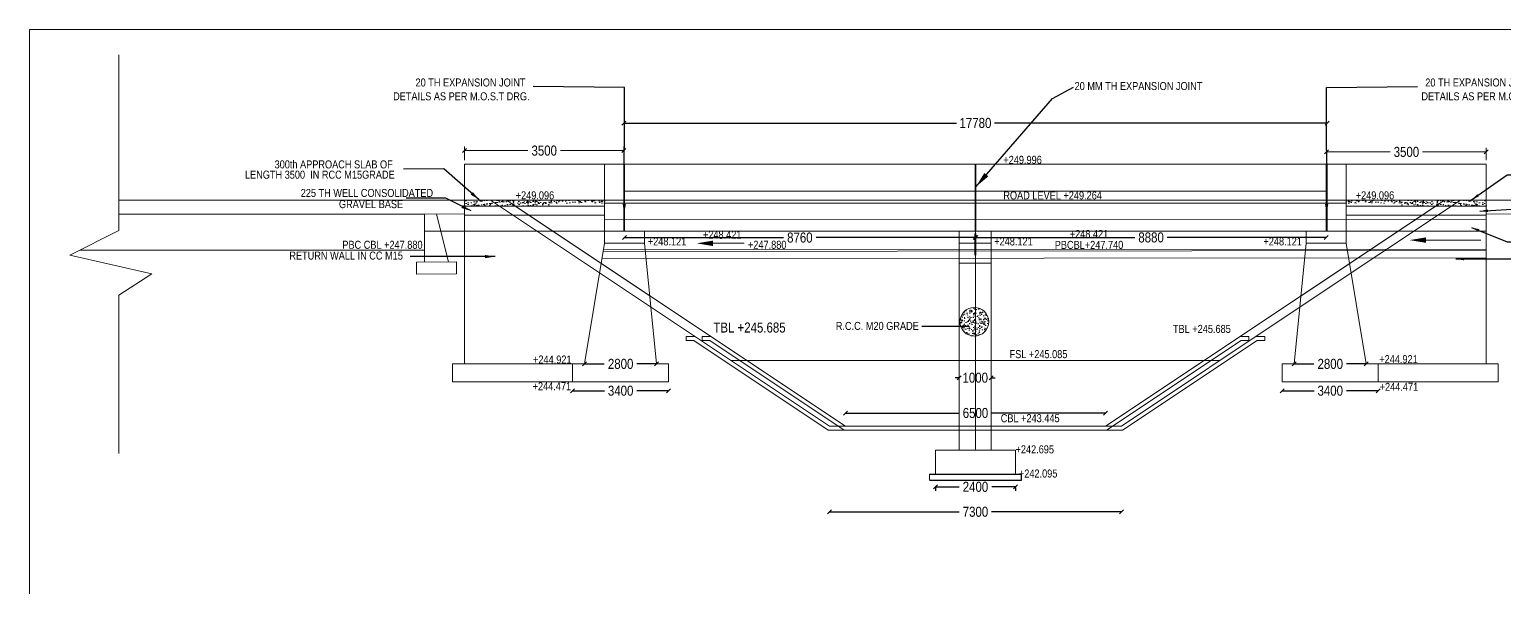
# Model space of a CAD drawing. Header units: millimetres. Extents: x 767120 to 842285, y -73974 to -15864.
# Drawn here: x 767120 to 803994, y -29816 to -15864 of the extents above; entities that cross this region are included whole.
import ezdxf

# ---------------------------------------------------------------- set-up
doc = ezdxf.new("R2010")
doc.units = ezdxf.units.MM
doc.header["$LTSCALE"] = 300
doc.header["$MEASUREMENT"] = 0
doc.linetypes.add('DASHED', pattern=[0.75, 0.5, -0.25])
for name, color, linetype in [('abutment', 7, 'Continuous'), ('MAIN', 7, 'Continuous'), ('pier', 7, 'Continuous'), ('slab', 7, 'Continuous')]:
    doc.layers.add(name, color=color, linetype=linetype)
doc.styles.add('ARIAL NARROW', font='ARIALN.TTF', dxfattribs={"height": 250})
doc.dimstyles.new('STANDARD$0', dxfattribs={"dimscale": 88.888889, "dimtxt": 0.02, "dimasz": 0.02, "dimexe": 0.05, "dimexo": 0.1, "dimgap": 0.002, "dimtad": 2, "dimdec": 0, "dimzin": 1, "dimdsep": 46, "dimtxsty": 'Standard', "dimcen": 0.09, "dimadec": 0, "dimazin": 0, "dimtfac": 1, "dimtdec": 4, "dimtofl": 0, "dimtmove": 0, "dimatfit": 3, "dimfxl": 1, "dimtolj": 1, "dimtzin": 1, "dimarcsym": 0})
doc.dimstyles.new('STANDARD$7', dxfattribs={"dimtxt": 2, "dimasz": 2, "dimexe": 1.25, "dimexo": 0.625, "dimtad": 1, "dimdec": 0, "dimlfac": 0.5, "dimdsep": 46, "dimtxsty": 'ARIAL NARROW', "dimcen": 2.5, "dimdle": 0.1, "dimse1": 1, "dimse2": 1, "dimadec": 0, "dimazin": 0, "dimtfac": 1, "dimtdec": 0, "dimtmove": 0, "dimatfit": 3, "dimfxl": 1, "dimtolj": 1, "dimtzin": 0, "dimarcsym": 0})

# ---------------------------------------------------------------- blocks, each defined once
blk = doc.blocks.new('_Oblique')
at = {"color": 0, "linetype": 'ByBlock', "lineweight": -2}
blk.add_line((-0.5, -0.5), (0.5, 0.5), dxfattribs=at)
blk = doc.blocks.new('*D36')
at = {"layer": 'Defpoints', "color": 0, "lineweight": 9, "transparency": 16777216}
for p in [(789768, -27193), (791768, -27214), (791768, -27300)]:
    blk.add_point(p, dxfattribs=at)
at = {"layer": 'slab', "color": 0, "lineweight": -2, "transparency": 16777216}
for p, q in [((789768, -27293), (789768, -27400)), ((789768, -27300), (790360, -27300)), ((791768, -27300), (791175, -27300)), ((791768, -27314), (791768, -27400))]:
    blk.add_line(p, q, dxfattribs=at)
at = {"layer": 'slab', "color": 0, "lineweight": -2, "transparency": 16777216, "xscale": 100, "yscale": 100, "zscale": 100, "rotation": 180}
blk.add_blockref('_Oblique', (789768, -27300), dxfattribs=at)
at = {"layer": 'slab', "color": 0, "lineweight": -2, "transparency": 16777216, "xscale": 100, "yscale": 100, "zscale": 100}
blk.add_blockref('_Oblique', (791768, -27300), dxfattribs=at)
at = {"layer": 'slab', "color": 0, "lineweight": 13, "transparency": 16777216, "insert": (790768, -27300), "char_height": 250, "attachment_point": 5, "style": 'ARIAL NARROW'}
blk.add_mtext('\\A1;2400', dxfattribs=at)
blk = doc.blocks.new('*D37')
at = {"layer": 'Defpoints', "color": 0, "lineweight": 9, "transparency": 16777216}
for p in [(781998, -21068), (790758, -21068), (790758, -21608)]:
    blk.add_point(p, dxfattribs=at)
at = {"layer": 'slab', "color": 0, "lineweight": -2, "transparency": 16777216}
for p, q in [((790758, -21508), (790758, -20968)), ((781998, -21068), (785972, -21068)), ((790758, -21068), (786783, -21068))]:
    blk.add_line(p, q, dxfattribs=at)
at = {"layer": 'slab', "color": 0, "lineweight": -2, "transparency": 16777216, "xscale": 100, "yscale": 100, "zscale": 100, "rotation": 180}
blk.add_blockref('_Oblique', (781998, -21068), dxfattribs=at)
at = {"layer": 'slab', "color": 0, "lineweight": -2, "transparency": 16777216, "xscale": 100, "yscale": 100, "zscale": 100}
blk.add_blockref('_Oblique', (790758, -21068), dxfattribs=at)
at = {"layer": 'slab', "color": 0, "lineweight": 13, "transparency": 16777216, "insert": (786378, -21068), "char_height": 250, "attachment_point": 5, "style": 'ARIAL NARROW'}
blk.add_mtext('\\A1;8760', dxfattribs=at)
blk = doc.blocks.new('*D38')
at = {"layer": 'Defpoints', "color": 0, "lineweight": 9, "transparency": 16777216}
for p in [(790778, -21064), (799538, -21064), (790778, -21604)]:
    blk.add_point(p, dxfattribs=at)
at = {"layer": 'slab', "color": 0, "lineweight": -2, "transparency": 16777216}
for p, q in [((790778, -21504), (790778, -20964)), ((790778, -21064), (794752, -21064)), ((799538, -21064), (795563, -21064))]:
    blk.add_line(p, q, dxfattribs=at)
at = {"layer": 'slab', "color": 0, "lineweight": -2, "transparency": 16777216, "xscale": 100, "yscale": 100, "zscale": 100, "rotation": 180}
blk.add_blockref('_Oblique', (790778, -21064), dxfattribs=at)
at = {"layer": 'slab', "color": 0, "lineweight": -2, "transparency": 16777216, "xscale": 100, "yscale": 100, "zscale": 100}
blk.add_blockref('_Oblique', (799538, -21064), dxfattribs=at)
at = {"layer": 'slab', "color": 0, "lineweight": 13, "transparency": 16777216, "insert": (795158, -21064), "char_height": 250, "attachment_point": 5, "style": 'ARIAL NARROW'}
blk.add_mtext('\\A1;8880', dxfattribs=at)
blk = doc.blocks.new('*D39')
at = {"layer": 'Defpoints', "color": 0, "lineweight": 9, "transparency": 16777216}
for p in [(781978, -18202), (799558, -18202), (799558, -18202)]:
    blk.add_point(p, dxfattribs=at)
at = {"layer": 'slab', "color": 0, "lineweight": -2, "transparency": 16777216}
for p, q in [((781978, -18202), (790292, -18202)), ((799558, -18202), (791243, -18202))]:
    blk.add_line(p, q, dxfattribs=at)
at = {"layer": 'slab', "color": 0, "lineweight": -2, "transparency": 16777216, "xscale": 100, "yscale": 100, "zscale": 100, "rotation": 180}
blk.add_blockref('_Oblique', (781978, -18202), dxfattribs=at)
at = {"layer": 'slab', "color": 0, "lineweight": -2, "transparency": 16777216, "xscale": 100, "yscale": 100, "zscale": 100}
blk.add_blockref('_Oblique', (799558, -18202), dxfattribs=at)
at = {"layer": 'slab', "color": 0, "lineweight": 13, "transparency": 16777216, "insert": (790768, -18202), "char_height": 250, "attachment_point": 5, "style": 'ARIAL NARROW'}
blk.add_mtext('\\A1;17780', dxfattribs=at)
blk = doc.blocks.new('*D93')
at = {"layer": 'Defpoints', "color": 0, "lineweight": 9, "transparency": 16777216}
for p in [(798738, -24226), (800538, -24226), (800538, -24226)]:
    blk.add_point(p, dxfattribs=at)
at = {"layer": 'slab', "color": 0, "lineweight": -2, "transparency": 16777216}
for p, q in [((798738, -24226), (799230, -24226)), ((800538, -24226), (800045, -24226))]:
    blk.add_line(p, q, dxfattribs=at)
at = {"layer": 'slab', "color": 0, "lineweight": -2, "transparency": 16777216, "xscale": 100, "yscale": 100, "zscale": 100, "rotation": 180}
blk.add_blockref('_Oblique', (798738, -24226), dxfattribs=at)
at = {"layer": 'slab', "color": 0, "lineweight": -2, "transparency": 16777216, "xscale": 100, "yscale": 100, "zscale": 100}
blk.add_blockref('_Oblique', (800538, -24226), dxfattribs=at)
at = {"layer": 'slab', "color": 0, "lineweight": 13, "transparency": 16777216, "insert": (799638, -24226), "char_height": 250, "attachment_point": 5, "style": 'ARIAL NARROW'}
blk.add_mtext('\\A1;2800', dxfattribs=at)
blk = doc.blocks.new('*D40')
at = {"layer": 'Defpoints', "color": 0, "lineweight": 9, "transparency": 16777216}
for p in [(798438, -24896), (800838, -24896), (800838, -24896)]:
    blk.add_point(p, dxfattribs=at)
at = {"layer": 'slab', "color": 0, "lineweight": -2, "transparency": 16777216}
for p, q in [((798438, -24896), (799232, -24896)), ((800838, -24896), (800043, -24896))]:
    blk.add_line(p, q, dxfattribs=at)
at = {"layer": 'slab', "color": 0, "lineweight": -2, "transparency": 16777216, "xscale": 100, "yscale": 100, "zscale": 100, "rotation": 180}
blk.add_blockref('_Oblique', (798438, -24896), dxfattribs=at)
at = {"layer": 'slab', "color": 0, "lineweight": -2, "transparency": 16777216, "xscale": 100, "yscale": 100, "zscale": 100}
blk.add_blockref('_Oblique', (800838, -24896), dxfattribs=at)
at = {"layer": 'slab', "color": 0, "lineweight": 13, "transparency": 16777216, "insert": (799638, -24896), "char_height": 250, "attachment_point": 5, "style": 'ARIAL NARROW'}
blk.add_mtext('\\A1;3400', dxfattribs=at)
blk = doc.blocks.new('*D94')
at = {"layer": 'Defpoints', "color": 0, "lineweight": 9, "transparency": 16777216}
for p in [(780998, -24226), (780998, -24226), (782798, -24226)]:
    blk.add_point(p, dxfattribs=at)
at = {"layer": 'slab', "color": 0, "lineweight": -2, "transparency": 16777216}
for p, q in [((780998, -24226), (781490, -24226)), ((782798, -24226), (782305, -24226))]:
    blk.add_line(p, q, dxfattribs=at)
at = {"layer": 'slab', "color": 0, "lineweight": -2, "transparency": 16777216, "xscale": 100, "yscale": 100, "zscale": 100, "rotation": 180}
blk.add_blockref('_Oblique', (780998, -24226), dxfattribs=at)
at = {"layer": 'slab', "color": 0, "lineweight": -2, "transparency": 16777216, "xscale": 100, "yscale": 100, "zscale": 100}
blk.add_blockref('_Oblique', (782798, -24226), dxfattribs=at)
at = {"layer": 'slab', "color": 0, "lineweight": 13, "transparency": 16777216, "insert": (781898, -24226), "char_height": 250, "attachment_point": 5, "style": 'ARIAL NARROW'}
blk.add_mtext('\\A1;2800', dxfattribs=at)
blk = doc.blocks.new('*D41')
at = {"layer": 'Defpoints', "color": 0, "lineweight": 9, "transparency": 16777216}
for p in [(780698, -24896), (780698, -24896), (783098, -24896)]:
    blk.add_point(p, dxfattribs=at)
at = {"layer": 'slab', "color": 0, "lineweight": -2, "transparency": 16777216}
for p, q in [((780698, -24896), (781492, -24896)), ((783098, -24896), (782303, -24896))]:
    blk.add_line(p, q, dxfattribs=at)
at = {"layer": 'slab', "color": 0, "lineweight": -2, "transparency": 16777216, "xscale": 100, "yscale": 100, "zscale": 100, "rotation": 180}
blk.add_blockref('_Oblique', (780698, -24896), dxfattribs=at)
at = {"layer": 'slab', "color": 0, "lineweight": -2, "transparency": 16777216, "xscale": 100, "yscale": 100, "zscale": 100}
blk.add_blockref('_Oblique', (783098, -24896), dxfattribs=at)
at = {"layer": 'slab', "color": 0, "lineweight": 13, "transparency": 16777216, "insert": (781898, -24896), "char_height": 250, "attachment_point": 5, "style": 'ARIAL NARROW'}
blk.add_mtext('\\A1;3400', dxfattribs=at)
blk = doc.blocks.new('*D47')
at = {"layer": 'Defpoints', "color": 0, "lineweight": 9, "transparency": 16777216}
for p in [(787518, -25454), (794018, -25454), (794018, -25454)]:
    blk.add_point(p, dxfattribs=at)
at = {"layer": 'slab', "color": 0, "lineweight": -2, "transparency": 16777216}
for p, q in [((787518, -25354), (787518, -25354)), ((794018, -25354), (794018, -25354)), ((787518, -25454), (790361, -25454)), ((794018, -25454), (791174, -25454))]:
    blk.add_line(p, q, dxfattribs=at)
at = {"layer": 'slab', "color": 0, "lineweight": -2, "transparency": 16777216, "xscale": 100, "yscale": 100, "zscale": 100, "rotation": 180}
blk.add_blockref('_Oblique', (787518, -25454), dxfattribs=at)
at = {"layer": 'slab', "color": 0, "lineweight": -2, "transparency": 16777216, "xscale": 100, "yscale": 100, "zscale": 100}
blk.add_blockref('_Oblique', (794018, -25454), dxfattribs=at)
at = {"layer": 'slab', "color": 0, "lineweight": 13, "transparency": 16777216, "insert": (790768, -25454), "char_height": 250, "attachment_point": 5, "style": 'ARIAL NARROW'}
blk.add_mtext('\\A1;6500', dxfattribs=at)
blk = doc.blocks.new('*D48')
at = {"layer": 'Defpoints', "color": 0, "lineweight": 9, "transparency": 16777216}
for p in [(787118, -27924), (794418, -27924), (794418, -27924)]:
    blk.add_point(p, dxfattribs=at)
at = {"layer": 'slab', "color": 0, "lineweight": -2, "transparency": 16777216}
for p, q in [((787118, -27924), (790363, -27924)), ((794418, -27924), (791173, -27924))]:
    blk.add_line(p, q, dxfattribs=at)
at = {"layer": 'slab', "color": 0, "lineweight": -2, "transparency": 16777216, "xscale": 100, "yscale": 100, "zscale": 100, "rotation": 180}
blk.add_blockref('_Oblique', (787118, -27924), dxfattribs=at)
at = {"layer": 'slab', "color": 0, "lineweight": -2, "transparency": 16777216, "xscale": 100, "yscale": 100, "zscale": 100}
blk.add_blockref('_Oblique', (794418, -27924), dxfattribs=at)
at = {"layer": 'slab', "color": 0, "lineweight": 13, "transparency": 16777216, "insert": (790768, -27924), "char_height": 250, "attachment_point": 5, "style": 'ARIAL NARROW'}
blk.add_mtext('\\A1;7300', dxfattribs=at)
blk = doc.blocks.new('*D114')
at = {"color": 0, "linetype": 'ByBlock', "lineweight": -2, "transparency": 16777216}
for p, q in [((789627, -26984), (791922, -26984)), ((789627, -27134), (791922, -27134)), ((791918, -27132), (791918, -26986))]:
    blk.add_line(p, q, dxfattribs=at)
at = {"color": 0, "linetype": 'ByBlock', "lineweight": 9, "transparency": 16777216}
for points in [[(791917, -26986), (791918, -26986), (791918, -26984)], [(791917, -27132), (791918, -27132), (791918, -27134)]]:
    blk.add_solid(points, dxfattribs=at)
at = {"layer": 'Defpoints', "color": 0, "linetype": 'ByBlock', "lineweight": 9, "transparency": 16777216}
for p in [(789618, -26984), (789618, -27134), (791918, -26984)]:
    blk.add_point(p, dxfattribs=at)
at = {"color": 0, "linetype": 'ByBlock', "lineweight": 9, "transparency": 16777216, "insert": (791919, -27059), "char_height": 1.78, "attachment_point": 5, "rotation": 90}
blk.add_mtext('\\A1;150', dxfattribs=at)
blk = doc.blocks.new('*D121')
at = {"layer": 'Defpoints', "color": 0, "lineweight": 9, "transparency": 16777216}
for p in [(790363, -24572), (791163, -24572), (791163, -24572)]:
    blk.add_point(p, dxfattribs=at)
at = {"layer": 'slab', "color": 0, "lineweight": -2, "transparency": 16777216}
for p, q in [((790363, -24572), (790263, -24572)), ((791163, -24572), (791263, -24572))]:
    blk.add_line(p, q, dxfattribs=at)
at = {"layer": 'slab', "color": 0, "lineweight": -2, "transparency": 16777216, "xscale": 100, "yscale": 100, "zscale": 100}
blk.add_blockref('_Oblique', (790363, -24572), dxfattribs=at)
at = {"layer": 'slab', "color": 0, "lineweight": -2, "transparency": 16777216, "xscale": 100, "yscale": 100, "zscale": 100, "rotation": 180}
blk.add_blockref('_Oblique', (791163, -24572), dxfattribs=at)
at = {"layer": 'slab', "color": 0, "lineweight": 13, "transparency": 16777216, "insert": (790763, -24572), "char_height": 250, "attachment_point": 5, "style": 'ARIAL NARROW'}
blk.add_mtext('\\A1;1000', dxfattribs=at)

msp = doc.modelspace()

# ---------------------------------------------------------------- hatches: boundary and pattern name
at = {"layer": 'abutment', "linetype": 'ByBlock', "lineweight": 13, "ltscale": 700}
h = msp.add_hatch(dxfattribs=at)
h.set_pattern_fill('AR-CONC', color=256, style=0)
h.set_pattern_definition([(50, (-220025.42, -17540.3), (182.18467, -15.939086), [19.05, -209.55]), (355, (-220025.42, -17540.3), (-35.242826, 191.056643), [15.24, -167.64]), (100.451, (-220010.24, -17541.64), (146.942502, 175.116688), [16.19, -178.09]), (46.1842, (-220025.42, -17489.5), (271.07904, -42.04233), [28.575, -314.325]), (96.6356, (-220002.83, -17493), (237.404234, 247.425556), [24.285, -267.135]), (351.184, (-220025.42, -17489.5), (237.404606, 247.42512), [22.86, -251.46]), (21, (-220000.02, -17502.2), (151.61488, -102.265519), [19.05, -209.55]), (326, (-220000.02, -17502.2), (61.80203, 184.187966), [15.24, -167.64]), (71.4514, (-219987.39, -17510.73), (213.41649, 81.922858), [16.19, -178.09]), (37.5, (-220025.424, -17540.31), (3.0886033, 84.555039), [0, -165.608, 0, -170.18, 0, -168.275]), (7.5, (-220025.42, -17540.31), (66.8196625, 100.180575), [0, -97.028, 0, -161.798, 0, -64.135]), (327.5, (-220082.066, -17540.31), (135.590595, -5.728744), [0, -63.5, 0, -198.12, 0, -262.89]), (317.5, (-220107.47, -17540.31), (148.129181, 25.426491), [0, -82.55, 0, -131.572, 0, -186.69])])
h.paths.add_polyline_path([(780107.6, -20207.7), (781497.6, -20207.7), (781497.6, -20132.7), (777997.6, -20132.7), (777997.6, -20282.7), (780107.6, -20282.7)])
h = msp.add_hatch(dxfattribs=at)
h.set_pattern_fill('AR-CONC', color=256, style=0)
h.set_pattern_definition([(130, (1801560.7, -17540.3), (-182.18467, -15.939086), [19.05, -209.55]), (185, (1801560.7, -17540.3), (35.242826, 191.056643), [15.24, -167.64]), (79.549, (1801545.52, -17541.64), (-146.942502, 175.116688), [16.19, -178.09]), (133.8158, (1801560.7, -17489.5), (-271.07904, -42.04233), [28.575, -314.325]), (83.3644, (1801538.1, -17493), (-237.404234, 247.425556), [24.285, -267.135]), (188.816, (1801560.7, -17489.5), (-237.404606, 247.42512), [22.86, -251.46]), (159, (1801535.3, -17502.2), (-151.61488, -102.265519), [19.05, -209.55]), (214, (1801535.3, -17502.2), (-61.80203, 184.187966), [15.24, -167.64]), (108.5486, (1801522.67, -17510.73), (-213.41649, 81.922858), [16.19, -178.09]), (142.5, (1801560.7, -17540.31), (-3.0886033, 84.555039), [0, -165.608, 0, -170.18, 0, -168.275]), (172.5, (1801560.7, -17540.31), (-66.8196625, 100.180575), [0, -97.028, 0, -161.798, 0, -64.135]), (212.5, (1801617.344, -17540.31), (-135.590595, -5.728744), [0, -63.5, 0, -198.12, 0, -262.89]), (222.5, (1801642.74, -17540.31), (-148.129181, 25.426491), [0, -82.55, 0, -131.572, 0, -186.69])])
h.paths.add_polyline_path([(801427.6, -20207.7), (800037.6, -20207.7), (800037.6, -20132.7), (803537.6, -20132.7), (803537.6, -20282.7), (801427.6, -20282.7)])
h = msp.add_hatch(dxfattribs=at)
h.set_pattern_fill('AR-CONC', color=256, style=0)
h.set_pattern_definition([(50, (320647.53, -35045.13), (182.18467, -15.939086), [19.05, -209.55]), (355, (320647.53, -35045.13), (-35.242826, 191.05664), [15.24, -167.64]), (100.451, (320662.72, -35046.46), (146.9425, 175.11669), [16.19, -178.09]), (46.1842, (320647.53, -34994.33), (271.07904, -42.04233), [28.575, -314.325]), (96.6356, (320670.12, -34997.83), (237.40423, 247.42556), [24.285, -267.135]), (351.184, (320647.53, -34994.33), (237.4046, 247.42512), [22.86, -251.46]), (21, (320672.93, -35007.03), (151.61488, -102.26552), [19.05, -209.55]), (326, (320672.93, -35007.03), (61.80203, 184.187966), [15.24, -167.64]), (71.4514, (320685.57, -35015.55), (213.41649, 81.92286), [16.19, -178.09]), (37.5, (320647.534, -35045.13), (3.088603, 84.555039), [0, -165.608, 0, -170.18, 0, -168.275]), (7.5, (320647.53, -35045.13), (66.819663, 100.180575), [0, -97.028, 0, -161.798, 0, -64.135]), (327.5, (320590.89, -35045.13), (135.590595, -5.728744), [0, -63.5, 0, -198.12, 0, -262.89]), (317.5, (320565.49, -35045.13), (148.12918, 25.42649), [0, -82.55, 0, -131.572, 0, -186.69])])
h.paths.add_polyline_path([(791099.6, -23171.8, 0.418639), (790735, -22812.7), (790735, -23530.9, 0.418639)])
h.paths.add_polyline_path([(790735, -22812.7, 0.4098019), (790381.3, -23171.8, 0.4098019), (790735, -23530.9)])

# ---------------------------------------------------------------- linework, layer by layer
at = {"lineweight": 13}
for p, q in [((842284.6, -15863.7), (767119.8, -15863.7)), ((790757.6, -20747.7), (790757.6, -19232.7)), ((790777.6, -20747.7), (790777.6, -19232.7)), ((799537.6, -19907.7), (781997.6, -19907.7)), ((778411.1, -20132.7), (803124.1, -20132.7)), ((781497.6, -21207.7), (781497.6, -20132.7)), ((781497.6, -20207.7), (800037.6, -20207.7)), ((781977.6, -20907.7), (781977.6, -20207.7)), ((781977.6, -20907.7), (781977.6, -20207.7)), ((781997.6, -20907.7), (781997.6, -20207.7)), ((781997.6, -20907.7), (781997.6, -20207.7)), ((781997.6, -20907.7), (781997.6, -20207.7)), ((781997.6, -20907.7), (781997.6, -20207.7)), ((790757.6, -20907.7), (790757.6, -20207.7)), ((790767.6, -26383.7), (790767.6, -20207.7)), ((790777.6, -20907.7), (790777.6, -20207.7)), ((799537.6, -20907.7), (799537.6, -20207.7)), ((799537.6, -20907.7), (799537.6, -20207.7)), ((799537.6, -20907.7), (799537.6, -20207.7)), ((799537.6, -20907.7), (799537.6, -20207.7)), ((799557.6, -20907.7), (799557.6, -20207.7)), ((799557.6, -20907.7), (799557.6, -20207.7)), ((800037.6, -21207.7), (800037.6, -20132.7)), ((777997.6, -20507.7), (781497.6, -20507.7)), ((803537.6, -20507.7), (800037.6, -20507.7)), ((782497.6, -20907.7), (782497.6, -21207.7)), ((790362.6, -26383.7), (790362.6, -20907.7)), ((791162.6, -26383.7), (791162.6, -20907.7)), ((799537.6, -20907.7), (799037.6, -20907.7)), ((799037.6, -20907.7), (799037.6, -21207.7)), ((799037.6, -20907.7), (799537.6, -20907.7)), ((780997.6, -24225.6), (781497.6, -21207.7)), ((782497.6, -21207.7), (781497.6, -21207.7)), ((782797.6, -24225.6), (782497.6, -21207.7)), ((790362.6, -21207.7), (791162.6, -21207.7)), ((798737.6, -24225.6), (799037.6, -21207.7)), ((799037.6, -21207.7), (800037.6, -21207.7)), ((800537.6, -24225.6), (800037.6, -21207.7)), ((790362.6, -21703.7), (791162.6, -21703.7)), ((782678.9, -22557.9), (787517.6, -25783.7)), ((787117.5, -25783.7), (782721, -22852.6)), ((798856.4, -22557.9), (794017.6, -25783.7)), ((794417.8, -25783.7), (798814.3, -22852.6)), ((790767.6, -26383.7), (790767.6, -22923.7)), ((787087.4, -25883.7), (783727.4, -23643.7)), ((784127.4, -23643.7), (787487.4, -25883.7)), ((797407.9, -23643.7), (794047.9, -25883.7)), ((794447.9, -25883.7), (797807.9, -23643.7)), ((777997.6, -24225.6), (777697.6, -24225.6)), ((777697.6, -24225.6), (777697.6, -24675.6)), ((777997.6, -24225.6), (780997.6, -24225.6)), ((780697.6, -24675.6), (780697.6, -24225.6)), ((782797.6, -24225.6), (783097.6, -24225.6)), ((783097.6, -24225.6), (783097.6, -24675.6)), ((798737.6, -24225.6), (798437.6, -24225.6)), ((798437.6, -24225.6), (798437.6, -24675.6)), ((803537.6, -24225.6), (800537.6, -24225.6)), ((800837.6, -24675.6), (800837.6, -24225.6)), ((803537.6, -24225.6), (803837.6, -24225.6)), ((803837.6, -24225.6), (803837.6, -24675.6)), ((777997.6, -24675.6), (777697.6, -24675.6)), ((777997.6, -24675.6), (783097.6, -24675.6)), ((783097.6, -24675.6), (780697.6, -24675.6)), ((798437.6, -24675.6), (800837.6, -24675.6)), ((803537.6, -24675.6), (798437.6, -24675.6)), ((803537.6, -24675.6), (803837.6, -24675.6)), ((787117.8, -25783.7), (794417.5, -25783.7)), ((787167.6, -25783.7), (794367.6, -25783.7)), ((787087.4, -25883.7), (794447.9, -25883.7)), ((789767.6, -26383.7), (789767.6, -26983.7)), ((790767.6, -26383.7), (789767.6, -26383.7)), ((791167.6, -26383.7), (791767.6, -26383.7)), ((791767.6, -26383.7), (791767.6, -26983.7)), ((789617.6, -26983.7), (789617.6, -27133.7)), ((789617.6, -26983.7), (791917.6, -26983.7)), ((789617.6, -27133.7), (791917.6, -27133.7)), ((791917.6, -26983.7), (791917.6, -27133.7))]:
    msp.add_line(p, q, dxfattribs=at)
at = {"linetype": 'DASHED', "lineweight": 13, "ltscale": 200}
for p, q in [((782721, -22852.6), (778641.1, -20132.7)), ((782678.9, -22557.9), (779161.1, -20212.7)), ((798814.3, -22852.6), (802894.1, -20132.7)), ((798856.4, -22557.9), (802374.1, -20212.7)), ((776997.6, -20907.7), (782497.6, -20907.7)), ((782497.6, -20907.7), (776997.6, -20907.7)), ((782497.6, -20907.7), (803537.6, -20907.7)), ((784657.6, -24143.7), (796877.6, -24143.7))]:
    msp.add_line(p, q, dxfattribs=at)
at = {"linetype": 'ByBlock', "lineweight": 13}
for p, q in [((777006.3, -20477.7), (769349.5, -20477.7)), ((777797.9, -21976.5), (777797.9, -21677))]:
    msp.add_line(p, q, dxfattribs=at)
at = {"color": 0, "linetype": 'ByBlock', "lineweight": 9}
msp.add_lwpolyline([(767119.8, -15863.7), (842284.6, -15863.7), (842284.6, -73973.7), (767119.8, -73973.7)], close=True, dxfattribs=at)
at = {"linetype": 'ByBlock', "lineweight": 13}
for centre, start, end in [((777297.2, -20477.9), 14.05234, 90.05195), ((776798.1, -21678.4), 90.05195, 180), ((776998.1, -21432.2), 180, 270.05177), ((776798.1, -21977.4), 180, 270.05195), ((777797.4, -21976.5), 270.05195, 0)]:
    msp.add_arc(centre, 0.5, start, end, dxfattribs=at)
at = {"lineweight": 13}
for centre, start, end in [((787117.8, -25783.2), 236.30993, 270), ((794417.5, -25783.2), 270, 303.69007)]:
    msp.add_arc(centre, 0.5, start, end, dxfattribs=at)
at = {"layer": 'abutment', "lineweight": 13}
for p, q in [((777997.6, -24225.6), (777997.6, -19232.7)), ((781977.6, -19232.7), (781497.6, -19232.7)), ((781497.6, -20623.6), (781497.6, -19232.7)), ((781977.6, -20747.7), (781977.6, -19232.7)), ((799557.6, -20747.7), (799557.6, -19232.7)), ((799557.6, -19232.7), (800037.6, -19232.7)), ((800037.6, -21047.7), (800037.6, -19232.7)), ((803537.6, -24225.6), (803537.6, -19232.7)), ((776997.6, -21677.7), (776997.6, -20477.7)), ((777597.9, -21677.2), (777297.7, -20477.8)), ((776797.6, -21977.4), (776797.6, -21678.4))]:
    msp.add_line(p, q, dxfattribs=at)
at = {"layer": 'abutment', "linetype": 'ByBlock', "lineweight": 13, "ltscale": 700}
for p, q in [((781497.6, -19232.7), (777997.6, -19232.7)), ((781997.6, -19232.7), (790757.6, -19232.7)), ((781997.6, -20207.7), (781997.6, -19232.7)), ((790777.6, -19232.7), (799537.6, -19232.7)), ((799537.6, -20207.7), (799537.6, -19232.7)), ((800037.6, -19232.7), (803537.6, -19232.7)), ((777997.6, -20132.7), (769349.5, -20132.7)), ((803537.6, -20132.7), (808004.6, -20132.7)), ((776997.6, -21377.7), (768380.5, -21377.7)), ((802031.3, -21130.2), (803402.5, -21130.2)), ((790367.6, -26383.7), (791167.6, -26383.7))]:
    msp.add_line(p, q, dxfattribs=at)
at = {"layer": 'abutment', "linetype": 'ByBlock', "lineweight": 13}
msp.add_line((784207, -21210.6), (784987, -21210.6), dxfattribs=at)
at = {"layer": 'abutment', "linetype": 'DASHED', "lineweight": 13, "ltscale": 700}
for p, q in [((783757.6, -23543.7), (783532.6, -23543.7)), ((783532.6, -23543.7), (783532.6, -23643.7)), ((784157.6, -23543.7), (783932.6, -23543.7)), ((783932.6, -23543.7), (783932.6, -23643.7)), ((797377.6, -23543.7), (797602.6, -23543.7)), ((797602.6, -23543.7), (797602.6, -23643.7)), ((797777.6, -23543.7), (798002.6, -23543.7)), ((798002.6, -23543.7), (798002.6, -23643.7)), ((783727.4, -23643.7), (783532.6, -23643.7)), ((784127.4, -23643.7), (783932.6, -23643.7)), ((797407.9, -23643.7), (797602.6, -23643.7)), ((797807.9, -23643.7), (798002.6, -23643.7))]:
    msp.add_line(p, q, dxfattribs=at)
at = {"layer": 'abutment', "linetype": 'ByBlock', "lineweight": 13, "ltscale": 700}
for points in [[(769349.5, -16500.3), (769349.5, -20888.7), (768130.7, -21503.7), (770180.7, -21973.7), (769349.5, -22503.7), (769349.5, -26463.7)], [(781497.6, -20282.7), (777997.6, -20282.7), (777997.6, -20132.7), (781497.6, -20132.7)], [(800037.6, -20282.7), (803537.6, -20282.7), (803537.6, -20132.7), (800037.6, -20132.7)]]:
    msp.add_lwpolyline(points, dxfattribs=at)
msp.add_circle((790740.5, -23171.8), 359.1, dxfattribs=at)
at = {"layer": 'abutment', "linetype": 'ByBlock', "lineweight": 13}
for points in [[(784207, -21143.1), (783802, -21210.6), (784207, -21278.1)], [(802031.3, -21062.7), (801626.3, -21130.2), (802031.3, -21197.7)]]:
    msp.add_solid(points, dxfattribs=at)
at = {"layer": 'MAIN', "lineweight": 13}
for p, q in [((787517.6, -25783.7), (779042.5, -20133.7)), ((779042.8, -20132.7), (802492.5, -20132.7)), ((794017.6, -25783.7), (802492.8, -20133.7)), ((776997.4, -20477.7), (777997.6, -20476.8)), ((781497.6, -20623.6), (803537.6, -20603.6)), ((808025.8, -20480.9), (803537.6, -20476.8)), ((781470.2, -21373.6), (803537.6, -21353.6)), ((781433.7, -21593.7), (803537.6, -21573.6)), ((781463.5, -21413.6), (803537.6, -21393.6)), ((776798.1, -21977.9), (777797.4, -21977)), ((787517.6, -25783.7), (794017.6, -25783.7))]:
    msp.add_line(p, q, dxfattribs=at)
for centre, start, end in [((779042.8, -20133.2), 90, 236.30993), ((802492.5, -20133.2), 303.69007, 90)]:
    msp.add_arc(centre, 0.5, start, end, dxfattribs=at)
at = {"layer": 'slab', "lineweight": 13}
for p, q in [((777997.6, -19132.7), (777997.6, -18792.7)), ((781977.6, -19132.7), (781977.6, -18792.7)), ((777997.6, -18892.7), (779581.9, -18892.7)), ((781977.6, -18892.7), (780393.4, -18892.7)), ((799545.6, -19132.7), (799545.6, -18825.4)), ((799545.6, -18925.4), (801136.4, -18925.4)), ((803537.6, -18925.4), (801946.9, -18925.4)), ((803537.6, -19132.7), (803537.6, -18825.4)), ((776798.1, -21677.9), (777797.9, -21677))]:
    msp.add_line(p, q, dxfattribs=at)

# ---------------------------------------------------------------- block references
at = {"layer": 'slab', "lineweight": 13, "xscale": 100, "yscale": 100, "zscale": 100, "rotation": 180}
for p in [(777997.6, -18892.7), (799545.6, -18925.4)]:
    msp.add_blockref('_Oblique', p, dxfattribs=at)
at = {"layer": 'slab', "lineweight": 13, "xscale": 100, "yscale": 100, "zscale": 100}
for p in [(781977.6, -18892.7), (803537.6, -18925.4)]:
    msp.add_blockref('_Oblique', p, dxfattribs=at)

# ---------------------------------------------------------------- texts
at = {"layer": 'abutment', "linetype": 'ByBlock', "lineweight": 13, "style": 'ARIAL NARROW'}
for s, p in [('20 TH EXPANSION JOINT', (776770.4, -17288.8)), ('20 TH EXPANSION JOINT', (802012.8, -17288.8)), ('DETAILS AS PER M.O.S.T DRG.', (776209.6, -17634.3)), ('DETAILS AS PER M.O.S.T DRG.', (801916.2, -17634.3)), ('225 TH WELL CONSOLIDATED', (773900, -20051.1)), ('GRAVEL BASE', (774856, -20330.5)), ('+244.921', (779708, -24216.1)), ('+244.921', (800863, -24206.8)), ('+244.471', (779698, -24885.2)), ('+244.471', (800873, -24898.6)), ('+242.695', (791769.5, -26462.1)), ('+242.095', (791854.5, -27066.1))]:
    msp.add_text(s, height=200, dxfattribs=at).set_placement(p)
at = {"layer": 'abutment', "linetype": 'ByBlock', "lineweight": 13, "attachment_point": 1, "style": 'ARIAL NARROW'}
for s, insert, char_height, width in [('20 MM TH EXPANSION JOINT', (793246.6, -17177.6), 200, 3284.001), ('+249.996', (791465.2, -19022.5), 200, 2082.438), ('+249.096', (779274.3, -19910.5), 200, 3284.001), ('ROAD LEVEL +249.264', (791465.2, -19912.5), 200, 3284.001), ('+249.096', (800274.3, -19910.5), 200, 3284.001), ('+248.421', (783955.2, -20896.8), 200, 2082.438), ('+248.421', (793125.2, -20876.8), 200, 2082.438), ('PBC CBL +247.880', (774940.2, -21146.7), 200, 2082.438), ('+248.121', (782577.2, -21062.5), 200, 2082.438), ('+247.880', (785080.5, -21146.7), 200, 2082.438), ('+248.121', (791237.2, -21062.5), 200, 2082.438), ('PBCBL+247.740', (792750.3, -21149.6), 200, 2082.438), ('+248.121', (797967.2, -21062.5), 200, 2082.438), ('TBL +245.685', (784215.4, -23190.4), 250, 2082.438), ('TBL +245.685', (795705.2, -23250.7), 200, 2082.438), ('FSL +245.085', (791620.8, -23881.7), 200, 2082.438), ('CBL +243.445', (791400.2, -25483.1), 200, 2082.438)]:
    msp.add_mtext(s, dxfattribs=dict(at, insert=insert, char_height=char_height, width=width))
at = {"layer": 'abutment', "linetype": 'ByBlock', "lineweight": 13, "char_height": 200, "attachment_point": 4, "style": 'ARIAL NARROW'}
for s, insert in [('300th APPROACH SLAB OF ', (773246.6, -19238.4)), ('LENGTH 3500  IN RCC M15GRADE', (772506.6, -19495.2))]:
    msp.add_mtext(s, dxfattribs=dict(at, insert=insert))
at = {"layer": 'abutment', "linetype": 'ByBlock', "lineweight": 13, "ltscale": 700, "insert": (773616.6, -21518.4), "char_height": 200, "attachment_point": 4, "style": 'ARIAL NARROW'}
msp.add_mtext('RETURN WALL IN CC M15', dxfattribs=at)
at = {"layer": 'pier', "linetype": 'Continuous', "lineweight": 13, "style": 'ARIAL NARROW'}
msp.add_text('R.C.C. M20 GRADE', height=200, dxfattribs=at).set_placement((787277, -23375.9))
at = {"layer": 'slab', "lineweight": 13, "char_height": 250, "attachment_point": 5, "style": 'ARIAL NARROW'}
for insert in [(779987.6, -18892.7), (801541.6, -18925.4)]:
    msp.add_mtext('\\A1;3500', dxfattribs=dict(at, insert=insert))

# ---------------------------------------------------------------- dimensions: what is measured, and where the dimension line sits
at = {"color": 0, "linetype": 'ByBlock', "lineweight": 9}
dim = msp.add_linear_dim(base=(791917.6, -26983.7), p1=(789617.6, -27133.7), p2=(789617.6, -26983.7), angle=90, dimstyle='STANDARD$0', dxfattribs=at)
dim.commit()
dim.dimension.update_dxf_attribs({"geometry": '*D114', "text_midpoint": (791918.7, -27058.7)})
at = {"layer": 'slab', "lineweight": 13}
for base, p1, p2, text, picture, middle in [((799557.6, -18201.7), (781977.6, -18201.7), (799557.6, -18201.7), '17780', '*D39', (790767.6, -18201.7)), ((800537.6, -24225.6), (798737.6, -24225.6), (800537.6, -24225.6), '2800', '*D93', (799637.6, -24225.6)), ((791162.6, -24571.5), (790362.6, -24571.5), (791162.6, -24571.5), '1000', '*D121', (790762.6, -24571.5)), ((800837.6, -24895.6), (798437.6, -24895.6), (800837.6, -24895.6), '3400', '*D40', (799637.6, -24895.6))]:
    dim = msp.add_linear_dim(base=base, p1=p1, p2=p2, text=text, dimstyle='STANDARD$0', override={"dimscale": 1, "dimtxt": 250, "dimasz": 100, "dimexe": 100, "dimexo": 100, "dimgap": 100, "dimtad": 0, "dimtoh": 1, "dimzin": 0, "dimtxsty": 'ARIAL NARROW', "dimblk1": 'Oblique', "dimblk2": 'Oblique', "dimsah": 1, "dimtzin": 0}, dxfattribs=at)
    dim.commit()
    dim.dimension.update_dxf_attribs({"geometry": picture, "text_midpoint": middle})
for base, p1, p2, picture, middle in [((790757.6, -21067.7), (781997.6, -21067.7), (790757.6, -21607.7), '*D37', (786377.6, -21067.7)), ((794017.6, -25453.7), (787517.6, -25453.7), (794017.6, -25453.7), '*D47', (790767.6, -25453.7)), ((794417.6, -27923.7), (787117.6, -27923.7), (794417.6, -27923.7), '*D48', (790767.6, -27923.7))]:
    dim = msp.add_linear_dim(base=base, p1=p1, p2=p2, dimstyle='STANDARD$0', override={"dimscale": 1, "dimtxt": 250, "dimasz": 100, "dimexe": 100, "dimexo": 100, "dimgap": 100, "dimtad": 0, "dimtoh": 1, "dimzin": 0, "dimtxsty": 'ARIAL NARROW', "dimblk1": 'Oblique', "dimblk2": 'Oblique', "dimsah": 1, "dimtzin": 0}, dxfattribs=at)
    dim.commit()
    dim.dimension.update_dxf_attribs({"geometry": picture, "text_midpoint": middle})
for base, p1, p2, text, picture, middle in [((790777.6, -21063.7), (799537.6, -21063.7), (790777.6, -21603.7), '8880', '*D38', (795157.6, -21063.7)), ((780997.6, -24225.6), (782797.6, -24225.6), (780997.6, -24225.6), '2800', '*D94', (781897.6, -24225.6)), ((780697.6, -24895.6), (783097.6, -24895.6), (780697.6, -24895.6), '3400', '*D41', (781897.6, -24895.6))]:
    dim = msp.add_linear_dim(base=base, p1=p1, p2=p2, angle=180, text=text, dimstyle='STANDARD$0', override={"dimscale": 1, "dimtxt": 250, "dimasz": 100, "dimexe": 100, "dimexo": 100, "dimgap": 100, "dimtad": 0, "dimtoh": 1, "dimzin": 0, "dimtxsty": 'ARIAL NARROW', "dimblk1": 'Oblique', "dimblk2": 'Oblique', "dimsah": 1, "dimtzin": 0}, dxfattribs=at)
    dim.commit()
    dim.dimension.update_dxf_attribs({"geometry": picture, "text_midpoint": middle})
dim = msp.add_linear_dim(base=(791767.6, -27300.3), p1=(789767.6, -27192.9), p2=(791767.6, -27214.2), text='2400', dimstyle='STANDARD$0', override={"dimscale": 1, "dimtxt": 250, "dimasz": 100, "dimexe": 100, "dimexo": 100, "dimgap": 100, "dimtad": 0, "dimtoh": 1, "dimzin": 0, "dimtxsty": 'ARIAL NARROW', "dimblk1": 'Oblique', "dimblk2": 'Oblique', "dimsah": 1, "dimtzin": 0}, dxfattribs=at)
dim.commit()
dim.dimension.update_dxf_attribs({"geometry": '*D36', "text_midpoint": (790767.6, -27300.3), "dimtype": 160})

# ---------------------------------------------------------------- leaders
at = {"color": 0, "linetype": 'ByBlock', "lineweight": 9}
msp.add_leader([(790777.6, -19796.6), (792693.7, -17585.9), (793222.9, -17306)], dimstyle='STANDARD$7', override={"dimasz": 400}, dxfattribs=at)
at = {"layer": 'abutment', "linetype": 'ByBlock', "lineweight": 13}
for points, override in [([(781987.2, -20474.9), (781993.4, -17316.4), (779712.9, -17287.9)], {"dimtxt": 250, "dimasz": 250, "dimexe": 100, "dimexo": 100, "dimgap": 100, "dimtad": 0, "dimtoh": 1, "dimlfac": 1, "dimzin": 0, "dimcen": 0.09, "dimdle": 0, "dimse1": 0, "dimse2": 0, "dimtdec": 4, "dimtofl": 0}), ([(799548, -20474.9), (799541.9, -17316.4), (801822.4, -17287.9)], {"dimtxt": 250, "dimasz": 250, "dimexe": 100, "dimexo": 100, "dimgap": 100, "dimtad": 0, "dimtoh": 1, "dimlfac": 1, "dimzin": 0, "dimcen": 0.09, "dimdle": 0, "dimse1": 0, "dimse2": 0, "dimtdec": 4, "dimtofl": 0}), ([(778364.6, -20125.2), (777476.8, -19350.1), (776469.3, -19352.3)], {"dimtxt": 250, "dimasz": 250, "dimexe": 100, "dimexo": 100, "dimgap": 100, "dimtad": 0, "dimtoh": 1, "dimlfac": 1, "dimzin": 0, "dimcen": 0.09, "dimdle": 0, "dimse1": 0, "dimse2": 0, "dimtdec": 4, "dimtofl": 0}), ([(803170.7, -20125.2), (804058.4, -19500.1), (805066, -19502.3)], {"dimtxt": 250, "dimasz": 200, "dimexe": 100, "dimexo": 100, "dimgap": 100, "dimtad": 0, "dimtoh": 1, "dimlfac": 1, "dimzin": 0, "dimtxsty": 'ARIAL NARROW', "dimcen": 0.09, "dimtdec": 4, "dimtofl": 0}), ([(778157, -20401), (777526.8, -20082.7), (776539.3, -20082.7)], {"dimtxt": 250, "dimasz": 250, "dimexe": 100, "dimexo": 100, "dimgap": 100, "dimtad": 0, "dimtoh": 1, "dimlfac": 1, "dimzin": 0, "dimcen": 0.09, "dimdle": 0, "dimse1": 0, "dimse2": 0, "dimtdec": 4, "dimtofl": 0}), ([(803378.3, -20406.5), (804314.5, -20351.1), (805144.6, -20342.1)], {"dimtxt": 250, "dimasz": 200, "dimexe": 100, "dimexo": 100, "dimgap": 100, "dimtad": 0, "dimtoh": 1, "dimlfac": 1, "dimzin": 0, "dimtxsty": 'ARIAL NARROW', "dimcen": 0.09, "dimtdec": 4, "dimtofl": 0}), ([(803170.7, -20813.7), (804058.4, -21175.4), (805066, -21173.2)], {"dimtxt": 250, "dimasz": 200, "dimexe": 100, "dimexo": 100, "dimgap": 100, "dimtad": 0, "dimtoh": 1, "dimlfac": 1, "dimzin": 0, "dimtxsty": 'ARIAL NARROW', "dimcen": 0.09, "dimtdec": 4, "dimtofl": 0}), ([(778757.5, -21542.1), (777646.8, -21540.1), (776639.3, -21542.3)], {"dimtxt": 250, "dimasz": 250, "dimexe": 100, "dimexo": 100, "dimgap": 100, "dimtad": 0, "dimtoh": 1, "dimlfac": 1, "dimzin": 0, "dimcen": 0.09, "dimdle": 0, "dimse1": 0, "dimse2": 0, "dimtdec": 4, "dimtofl": 0}), ([(802777.8, -21602.1), (803888.4, -21600.1), (804896, -21602.3)], {"dimtxt": 250, "dimasz": 200, "dimexe": 100, "dimexo": 100, "dimgap": 100, "dimtad": 0, "dimtoh": 1, "dimlfac": 1, "dimzin": 0, "dimtxsty": 'ARIAL NARROW', "dimcen": 0.09, "dimtdec": 4, "dimtofl": 0})]:
    msp.add_leader(points, dimstyle='STANDARD$7', override=override, dxfattribs=at)
at = {"layer": 'pier', "linetype": 'Continuous', "lineweight": 13}
msp.add_leader([(790605.3, -23287.6), (789431.1, -23287.6)], dimstyle='STANDARD$7', override={"dimtxt": 200, "dimasz": 175, "dimexe": 0.18, "dimexo": 0.0625, "dimgap": 0.09, "dimtad": 0, "dimtoh": 1, "dimlfac": 1, "dimzin": 0, "dimcen": 0.09, "dimtdec": 4, "dimtofl": 0}, dxfattribs=at)

doc.saveas('drawing.dxf')
